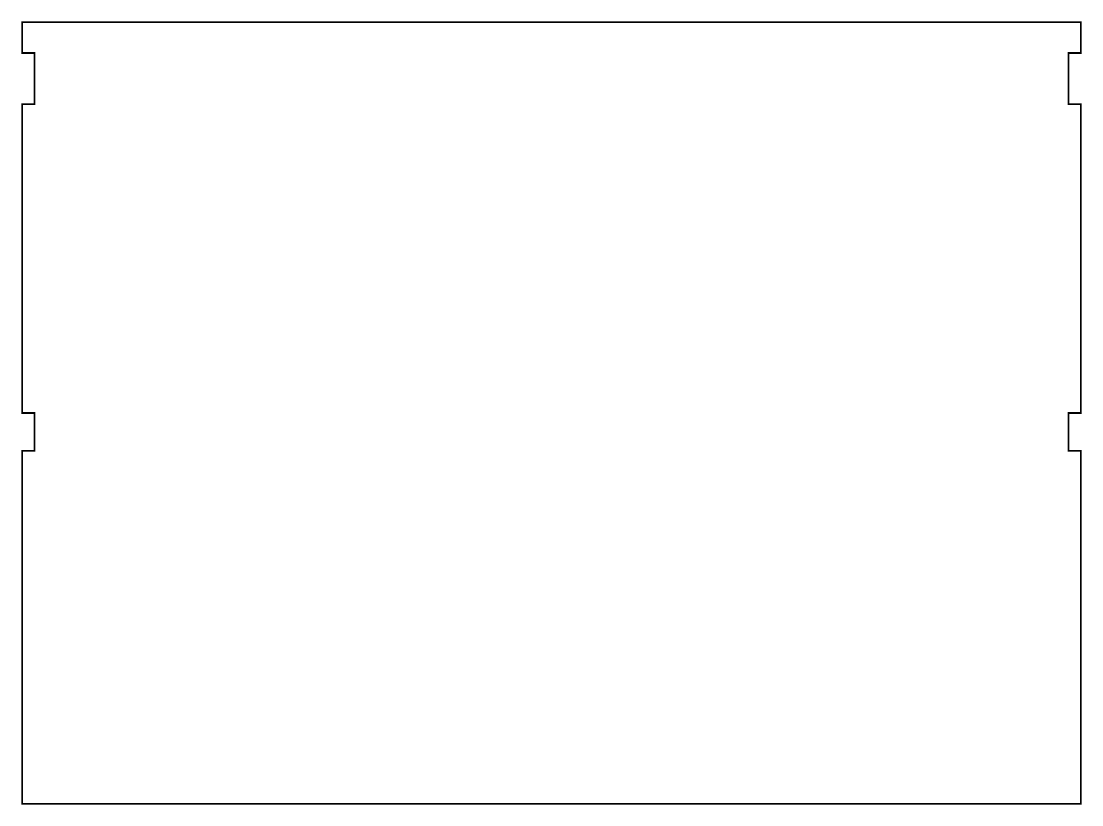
# Model space of a CAD drawing. Extents: x 90 to 210, y 106 to 194.
import ezdxf

# ---------------------------------------------------------------- set-up
doc = ezdxf.new("R2010")
doc.units = 0
doc.layers.add('047706-4ROU1_GBR', color=15, linetype='CONTINUOUS')

msp = doc.modelspace()

# ---------------------------------------------------------------- linework, layer by layer
at = {"layer": '047706-4ROU1_GBR', "const_width": 0.2}
msp.add_lwpolyline([(210.000012, 194.299992), (210.000012, 190.8), (208.59999, 190.8), (208.59999, 185.000012), (210.000012, 185.000012), (210.000012, 150.000004), (208.59999, 150.000004), (208.59999, 145.699988), (210.000012, 145.699988), (210.000012, 105.699992), (89.999998, 105.699992), (89.999998, 145.699988), (91.399996, 145.699988), (91.399996, 150.000004), (89.999998, 150.000004), (89.999998, 185.000012), (91.399996, 185.000012), (91.399996, 190.8), (89.999998, 190.8), (89.999998, 194.299992), (210.000012, 194.299992)], dxfattribs=at)

doc.saveas('drawing.dxf')
